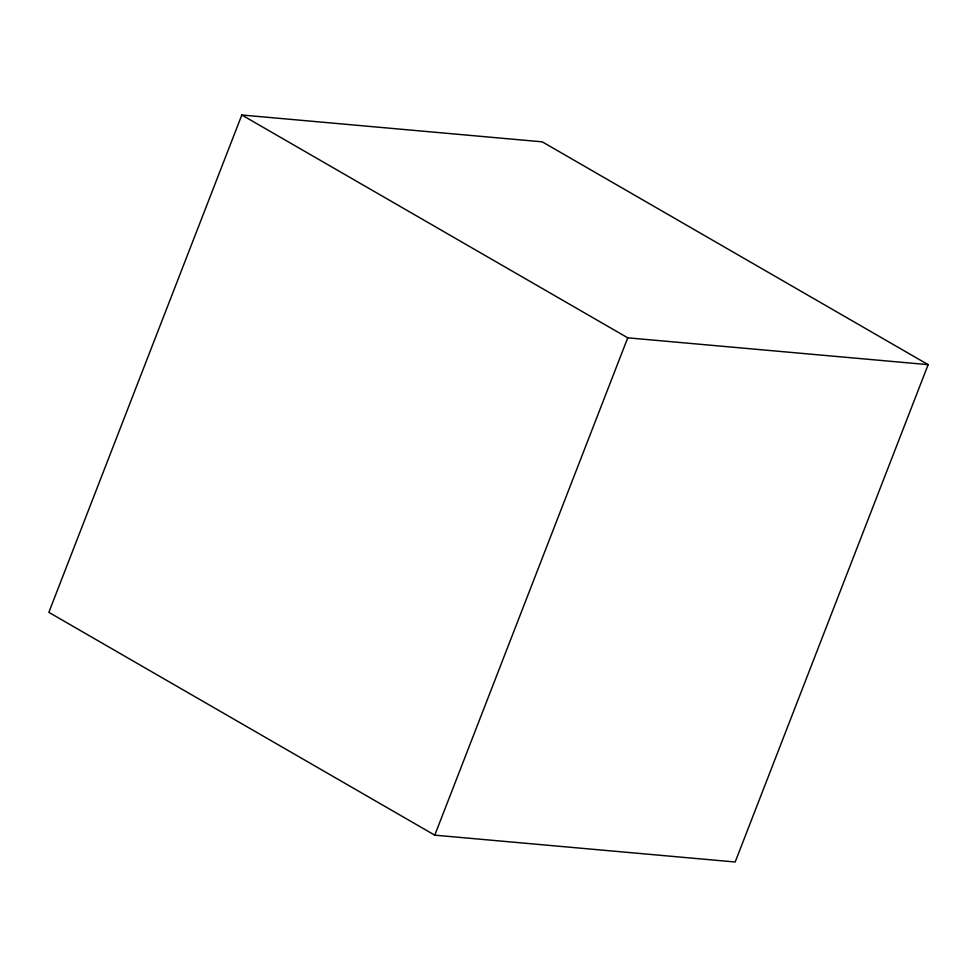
<?xml version="1.0" encoding="UTF-8"?>
<svg xmlns="http://www.w3.org/2000/svg" width="977" height="977" viewBox="0 0 977 977"><rect width="100%" height="100%" fill="white"/><g stroke="black" fill="none" stroke-linecap="round" stroke-linejoin="round"><path stroke-width="1.47" d="M241.82 115.005L48.85 612.347L434.777 835.164L735.18 861.995L928.15 364.653L542.223 141.836L241.82 115.005L627.747 337.822L928.15 364.653M434.777 835.164L627.747 337.822"/></g></svg>
